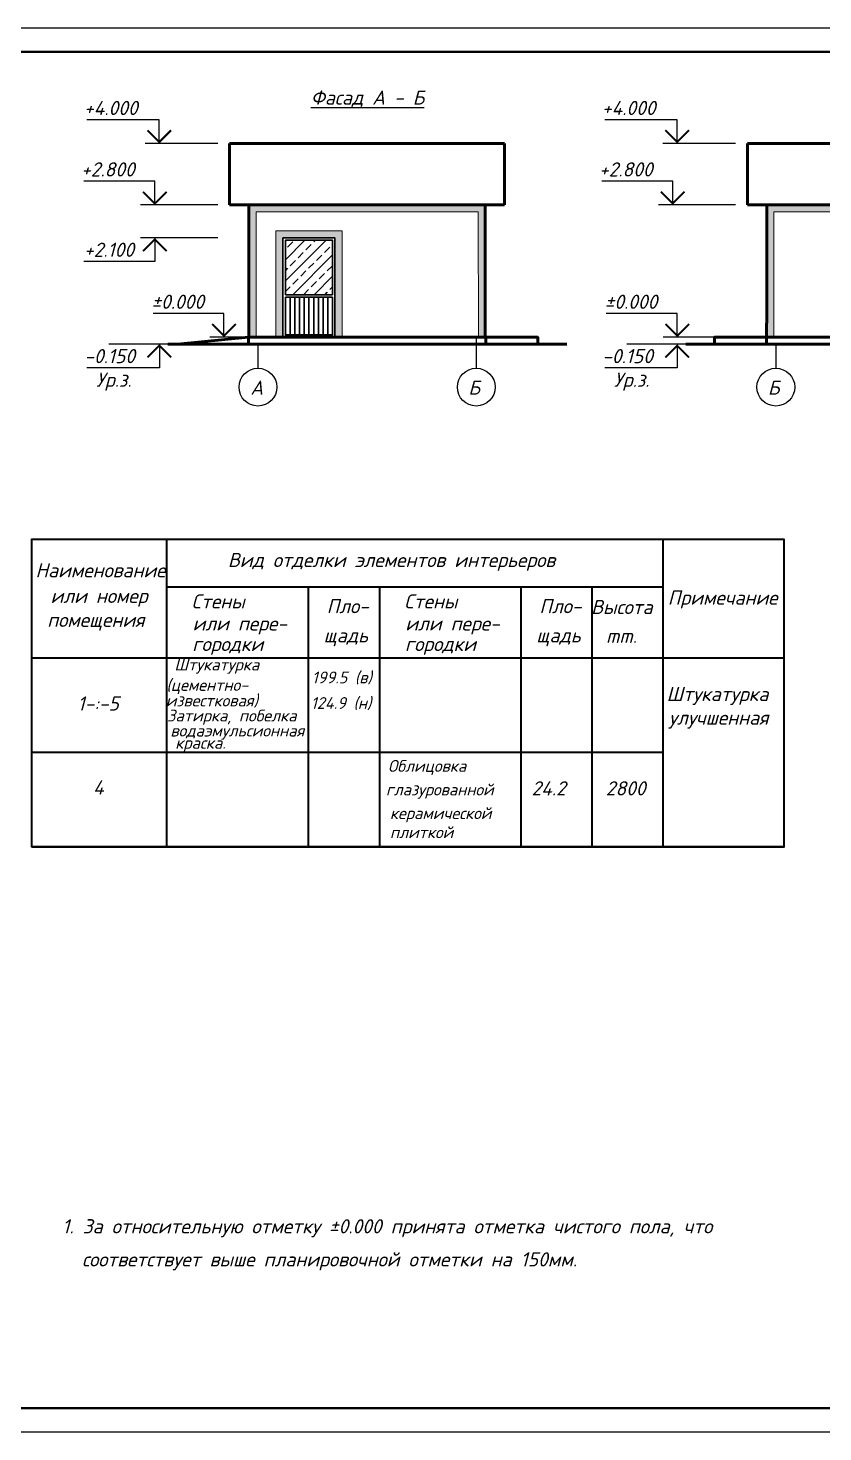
# Model space of a CAD drawing. Extents: x 108150 to 142535, y -18867 to -9422.
# Drawn here: x 134837.9 to 135006.1, y -16848.3 to -16551.3 of the extents above; entities that cross this region are included whole.
import ezdxf
from ezdxf.enums import TextEntityAlignment as Align

# ---------------------------------------------------------------- set-up
doc = ezdxf.new("R2010")
doc.units = 0
doc.header["$MEASUREMENT"] = 0
doc.layers.add('Размер', color=8, linetype='Continuous', lineweight=30)
doc.styles.add('ГОСТ -3', font='isocpeui.ttf', dxfattribs={"height": 3})

msp = doc.modelspace()

# ---------------------------------------------------------------- hatches: boundary and pattern name
at = {"lineweight": 30}
h = msp.add_hatch(dxfattribs=at)
h.set_pattern_fill('ANSI33', scale=0.5, style=0)
h.set_pattern_definition([(45, (142929.541, -7943.514), (-2.245064, 2.245064), []), (45, (142931.786, -7943.514), (-2.245064, 2.245064), [1.5875, -0.79375])])
h.paths.add_polyline_path([(134892.3419, -16607.7356), (134902.3369, -16607.7356), (134902.3369, -16596.2356), (134892.3419, -16596.2356)])
at = {"layer": 'Размер', "linetype": 'Continuous', "lineweight": 0}
h = msp.add_hatch(color=5, dxfattribs=at)
h.dxf.hatch_style = 1
h.paths.add_polyline_path([(134934.6369, -16588.7356), (134884.6369, -16588.7356), (134884.6369, -16616.7356), (134886.1369, -16616.7356), (134886.1369, -16590.2356), (134933.1422, -16590.2356), (134933.2369, -16616.7356), (134934.6369, -16616.7356)])
h = msp.add_hatch(color=5, dxfattribs=at)
h.dxf.hatch_style = 1
h.paths.add_polyline_path([(135044.2103, -16588.7356), (134994.2103, -16588.7356), (134994.2103, -16616.7356), (134995.7103, -16616.7356), (134995.7103, -16590.2356), (135042.7156, -16590.2356), (135042.8103, -16616.7356), (135044.2103, -16616.7356)])
h = msp.add_hatch(color=5, dxfattribs=at)
h.dxf.hatch_style = 1
h.paths.add_polyline_path([(134904.3369, -16594.2356), (134890.3369, -16594.2356), (134890.3369, -16616.7356), (134891.8369, -16616.7356), (134891.8369, -16595.7356), (134902.8369, -16595.7356), (134902.8369, -16616.7356), (134904.3369, -16616.7356)])

# ---------------------------------------------------------------- linework, layer by layer
at = {"color": 7, "lineweight": 25}
for p, q in [((134878.0369, -16575.7356, -754.4947), (134862.6616, -16575.7356, -754.4947)), ((134987.6103, -16575.7356, -754.4947), (134972.235, -16575.7356, -754.4947)), ((134878.0369, -16588.7356, -754.4947), (134861.7246, -16588.7356, -754.4947)), ((134987.6103, -16588.7356, -754.4947), (134971.298, -16588.7356, -754.4947)), ((134878.0369, -16595.7356, -754.4947), (134861.7246, -16595.7356, -754.4947)), ((134892.6708, -16616.7356, -754.4947), (134876.3585, -16616.7356, -754.4947)), ((134988.568, -16616.7356, -754.4947), (134972.2557, -16616.7356, -754.4947)), ((134875.4369, -16618.2356, -754.4947), (134855.0221, -16618.2356, -754.4947)), ((134875.4369, -16618.2356, -754.4947), (134855.0221, -16618.2356, -754.4947)), ((134985.0103, -16618.2356, -754.4947), (134964.5955, -16618.2356, -754.4947))]:
    msp.add_line(p, q, dxfattribs=at)
at = {"color": 7, "lineweight": 50}
for p, q in [((134938.7369, -16575.7356, -754.4947), (134880.5369, -16575.7356, -754.4947)), ((134880.5369, -16588.7356, -754.4947), (134880.5369, -16575.7356, -754.4947)), ((134938.7369, -16575.7356, -754.4947), (134938.7369, -16588.7356, -754.4947)), ((135048.3103, -16575.7356, -754.4947), (134990.1103, -16575.7356, -754.4947)), ((134990.1103, -16588.7356, -754.4947), (134990.1103, -16575.7356, -754.4947)), ((134880.5369, -16588.7356, -754.4947), (134880.5369, -16585.7356, -754.4947)), ((134990.1103, -16588.7356, -754.4947), (134990.1103, -16585.7356, -754.4947)), ((134880.5369, -16588.7356, -754.4947), (134938.7369, -16588.7356, -754.4947)), ((134884.6369, -16616.7356, -754.4947), (134884.6369, -16588.7356, -754.4947)), ((134934.6369, -16616.7356, -754.4947), (134934.6369, -16588.7356, -754.4947)), ((134990.1103, -16588.7356, -754.4947), (135048.3103, -16588.7356, -754.4947)), ((134994.2103, -16613.7356, -754.4947), (134994.2103, -16588.7356, -754.4947)), ((134994.1103, -16613.7356, -754.4947), (134994.1103, -16618.2356, -754.4947)), ((134994.1103, -16613.7356, -754.4947), (134994.2103, -16613.7356, -754.4947)), ((134934.7369, -16616.7356, -754.4947), (134884.5369, -16616.7356, -754.4947)), ((134994.1103, -16616.7356, -754.4947), (135044.3103, -16616.7356, -754.4947)), ((134867.4868, -16618.2356, -754.4947), (134951.8664, -16618.2356, -754.4947)), ((134977.0602, -16618.2356, -754.4947), (135059.3919, -16618.2356, -754.4947))]:
    msp.add_line(p, q, dxfattribs=at)
at = {"color": 7, "lineweight": 25, "ltscale": 0.1}
for p, q in [((134892.4369, -16588.7356, -754.4947), (134888.3369, -16588.7356, -754.4947)), ((135002.0103, -16588.7356, -754.4947), (134997.9103, -16588.7356, -754.4947)), ((134932.7369, -16616.7356, -754.4947), (134932.7369, -16623.2951, -754.4947)), ((134886.5369, -16618.2356, -754.4947), (134886.5369, -16623.2951, -754.4947)), ((134996.1103, -16618.2356, -754.4947), (134996.1103, -16623.2951, -754.4947))]:
    msp.add_line(p, q, dxfattribs=at)
at = {"color": 7, "lineweight": 30}
for p, q in [((134902.3369, -16607.7356, -754.4947), (134892.3419, -16607.7356, -754.4947)), ((134902.3369, -16608.2356, -754.4947), (134892.3419, -16608.2356, -754.4947)), ((134893.3369, -16608.2356, -754.4947), (134893.3369, -16616.2356, -754.4947)), ((134894.3369, -16608.2356, -754.4947), (134894.3369, -16616.2356, -754.4947)), ((134895.3369, -16608.2356, -754.4947), (134895.3369, -16616.2356, -754.4947)), ((134896.3369, -16608.2356, -754.4947), (134896.3369, -16616.2356, -754.4947)), ((134897.3369, -16608.2356, -754.4947), (134897.3369, -16616.2356, -754.4947)), ((134898.3369, -16608.2356, -754.4947), (134898.3369, -16616.2356, -754.4947)), ((134899.3369, -16608.2356, -754.4947), (134899.3369, -16616.2356, -754.4947)), ((134900.3369, -16608.2356, -754.4947), (134900.3369, -16616.2356, -754.4947)), ((134901.3369, -16608.2356, -754.4947), (134901.3369, -16616.2356, -754.4947)), ((134902.3369, -16608.2356, -754.4947), (134902.3369, -16616.2356, -754.4947))]:
    msp.add_line(p, q, dxfattribs=at)
at = {"color": 7, "linetype": 'Continuous', "lineweight": 25}
for p, q in [((134838.658, -16659.5651, -754.4947), (134997.9046, -16659.5651, -754.4947)), ((134838.658, -16659.5651, -754.4947), (134838.658, -16724.5651, -754.4947)), ((134997.9046, -16659.5651, -754.4947), (134997.9046, -16724.5651, -754.4947))]:
    msp.add_line(p, q, dxfattribs=at)
at = {"color": 7, "lineweight": 35}
for p, q in [((134867.1719, -16659.5651, -754.4947), (134867.1719, -16724.5651, -754.4947)), ((134972.1719, -16659.6213, -754.4947), (134972.1719, -16724.5651, -754.4947)), ((134867.1719, -16669.5651, -754.4947), (134972.1719, -16669.5651, -754.4947)), ((134867.1719, -16669.5651, -754.4947), (134867.1719, -16724.5651, -754.4947)), ((134867.1719, -16669.5651, -754.4947), (134867.1719, -16724.5651, -754.4947)), ((134897.1719, -16669.5651, -754.4947), (134897.1719, -16724.5651, -754.4947)), ((134912.2448, -16669.3708, -754.4947), (134912.2448, -16724.5651, -754.4947)), ((134942.1719, -16669.5651, -754.4947), (134942.1719, -16724.5651, -754.4947)), ((134957.1719, -16669.5651, -754.4947), (134957.1719, -16724.5651, -754.4947)), ((134972.1719, -16669.5651, -754.4947), (134972.1719, -16724.5651, -754.4947)), ((134972.1719, -16669.6213, -754.4947), (134972.1719, -16724.5651, -754.4947)), ((134838.658, -16684.5651, -754.4947), (134997.9046, -16684.5651, -754.4947)), ((134972.1719, -16704.5651, -754.4947), (134838.658, -16704.5651, -754.4947)), ((134997.9046, -16724.5651, -754.4947), (134838.658, -16724.5651, -754.4947))]:
    msp.add_line(p, q, dxfattribs=at)
at = {"color": 0, "lineweight": -3, "elevation": -754.4947}
msp.add_lwpolyline([(134571.3475, -16848.334), (135201.3475, -16848.334), (135201.3475, -16551.334), (134571.3475, -16551.334)], close=True, dxfattribs=at)
at = {"color": 7, "lineweight": 40, "elevation": -754.4947}
msp.add_lwpolyline([(134591.3475, -16843.334), (135196.3475, -16843.334), (135196.3475, -16556.334), (134591.3475, -16556.334)], close=True, dxfattribs=at)
at = {"color": 7, "lineweight": 25, "elevation": -754.4947}
for points in [[(134865.6616, -16575.7356), (134865.6616, -16570.7356), (134850.3411, -16570.7356)], [(134975.235, -16575.7356), (134975.235, -16570.7356), (134959.9145, -16570.7356)], [(134864.7246, -16588.7356), (134864.7246, -16583.7356), (134849.7133, -16583.7356)], [(134974.298, -16588.7356), (134974.298, -16583.7356), (134959.2867, -16583.7356)], [(134864.7246, -16595.7356), (134864.7246, -16600.7356), (134849.7133, -16600.7356)], [(134879.3585, -16616.7356), (134879.3585, -16611.7356), (134864.3471, -16611.7356)], [(134975.2557, -16616.7356), (134975.2557, -16611.7356), (134960.2443, -16611.7356)], [(134865.6823, -16618.2356), (134865.6823, -16623.2356), (134850.3618, -16623.2356)], [(134975.2557, -16618.2356), (134975.2557, -16623.2356), (134959.9352, -16623.2356)]]:
    msp.add_lwpolyline(points, dxfattribs=at)
at = {"color": 7, "lineweight": 25, "const_width": 0.4, "elevation": -754.4947}
for points in [[(134868.1616, -16572.9528), (134865.6616, -16575.4528), (134863.1616, -16572.9528)], [(134977.735, -16572.9528), (134975.235, -16575.4528), (134972.735, -16572.9528)], [(134867.2246, -16585.9528), (134864.7246, -16588.4528), (134862.2246, -16585.9528)], [(134976.798, -16585.9528), (134974.298, -16588.4528), (134971.798, -16585.9528)], [(134867.2246, -16598.5184), (134864.7246, -16596.0184), (134862.2246, -16598.5184)], [(134881.8585, -16613.9528), (134879.3585, -16616.4528), (134876.8585, -16613.9528)], [(134977.7557, -16613.9528), (134975.2557, -16616.4528), (134972.7557, -16613.9528)], [(134868.1823, -16621.0184), (134865.6823, -16618.5184), (134863.1823, -16621.0184)], [(134977.7557, -16621.0184), (134975.2557, -16618.5184), (134972.7557, -16621.0184)]]:
    msp.add_lwpolyline(points, dxfattribs=at)
at = {"color": 5, "linetype": 'Continuous', "lineweight": 0, "elevation": -754.4947}
for points in [[(134886.1369, -16616.7356), (134886.1369, -16590.2356), (134933.1422, -16590.2356), (134933.2369, -16616.7409)], [(134995.7103, -16616.7356), (134995.7103, -16590.2356), (135042.7156, -16590.2356), (135042.8103, -16616.7409)], [(134890.3369, -16616.7356), (134890.3369, -16594.2356), (134904.3369, -16594.2356), (134904.3369, -16616.7356)]]:
    msp.add_lwpolyline(points, dxfattribs=at)
at = {"color": 7, "lineweight": 30, "elevation": -754.4947}
msp.add_lwpolyline([(134902.8369, -16616.7356), (134891.8369, -16616.7356), (134891.8369, -16595.7356), (134902.8369, -16595.7356)], close=True, dxfattribs=at)
for points in [[(134902.3369, -16607.7356), (134902.3369, -16596.2356), (134892.3419, -16596.2356), (134892.3419, -16607.7356)], [(134892.3419, -16608.2356), (134892.3419, -16616.2356), (134902.3369, -16616.2356), (134902.3369, -16608.2356)]]:
    msp.add_lwpolyline(points, dxfattribs=at)
at = {"color": 7, "lineweight": 50, "elevation": -754.4947}
for points in [[(134869.5369, -16618.2356), (134884.5369, -16618.2356), (134884.5369, -16616.7356), (134869.5369, -16618.2356)], [(134934.7369, -16618.2356), (134945.7369, -16618.2356), (134945.7369, -16616.7356), (134934.7369, -16616.7356)], [(134994.1103, -16618.2356), (134983.1103, -16618.2356), (134983.1103, -16616.7356), (134994.1103, -16616.7356)]]:
    msp.add_lwpolyline(points, close=True, dxfattribs=at)
at = {"color": 7, "lineweight": 35, "elevation": -754.4947}
msp.add_lwpolyline([(134838.658, -16724.5651), (134997.9046, -16724.5651), (134997.9046, -16659.5651), (134838.658, -16659.5651)], close=True, dxfattribs=at)
at = {"color": 7, "lineweight": 25, "ltscale": 0.1}
for centre in [(134886.5369, -16627.2951, -754.4947), (134932.7369, -16627.2951, -754.4947), (134996.1103, -16627.2951, -754.4947)]:
    msp.add_circle(centre, 4, dxfattribs=at)

# ---------------------------------------------------------------- texts
at = {"color": 7, "style": 'ГОСТ -3'}
msp.add_text('%%UФасад А - Б', height=3, dxfattribs=at).set_placement((134897.7267, -16567.5338, -754.4947))
at = {"color": 7, "lineweight": 25, "style": 'ГОСТ -3'}
for s, p in [('+4.000', (134849.7434, -16569.7356, -754.4947)), ('+4.000', (134959.3168, -16569.7356, -754.4947)), ('+2.800', (134849.1155, -16582.7356, -754.4947)), ('+2.800', (134958.689, -16582.7356, -754.4947)), ('+2.100', (134849.7383, -16599.7356, -754.4947)), ('%%P0.000', (134863.9903, -16610.7356, -754.4947)), ('%%P0.000', (134959.8875, -16610.7356, -754.4947)), ('-0.150', (134849.8027, -16622.2356, -754.4947)), ('-0.150', (134959.3762, -16622.2356, -754.4947))]:
    msp.add_text(s, height=3, dxfattribs=at).set_placement(p)
for p in [(134852.3104, -16624.2356, -754.4947), (134961.8838, -16624.2356, -754.4947)]:
    msp.add_text('Ур.з.', height=3, dxfattribs=at).set_placement(p, align=Align.TOP_LEFT)
at = {"color": 7, "linetype": 'Continuous', "lineweight": 25, "style": 'ГОСТ -3'}
for s, p in [('А', (134884.9284, -16628.9165, -754.4947)), ('Б', (134931.0421, -16628.9165, -752.4947)), ('Б', (134994.4155, -16628.9165, -754.4947)), ('Наименование', (134839.4761, -16667.5368, -754.4947)), ('Вид отделки элементов интерьеров', (134880.1781, -16665.3629, -754.4947)), ('Примечание', (134973.2478, -16673.3229, -754.4947)), ('или номер', (134842.6537, -16672.9567, -754.4947)), ('Стены ', (134872.4991, -16674.1198, -754.4947)), ('Пло-', (134901.0776, -16675.1362, -754.4947)), ('Стены ', (134917.4991, -16674.1198, -754.4947)), ('Пло-', (134946.0776, -16675.1362, -754.4947)), ('Высота', (134957.0344, -16675.3145, -754.4947)), ('помещения', (134841.9526, -16678.028, -754.4947)), ('или пере-', (134872.7026, -16678.7949, -754.4947)), ('щадь', (134900.4329, -16681.3045, -754.4947)), ('или пере-', (134917.7026, -16678.7949, -754.4947)), ('щадь', (134945.4329, -16681.3045, -754.4947)), ('mm.', (134960.1863, -16681.4192, -754.4947)), ('городки', (134872.6412, -16683.1339, -754.4947)), ('городки', (134917.6412, -16683.1339, -754.4947)), ('Штукатурка', (134972.9994, -16693.7173, -754.4947)), ('1-:-5', (134848.3688, -16695.7259, -754.4947)), ('улучшенная', (134973.4745, -16698.7173, -754.4947)), ('4', (134851.658, -16713.4938, -754.4947)), ('24.2', (134944.415, -16713.6792, -754.4947)), ('2800', (134960.1262, -16713.6792, -754.4947))]:
    msp.add_text(s, height=3, dxfattribs=at).set_placement(p)
at = {"color": 7, "lineweight": 30, "style": 'ГОСТ -3'}
for s, p in [('Штукатурка', (134868.8565, -16687.2449, -754.4947)), ('199.5 (в)', (134897.9547, -16689.9599, -754.4947)), ('(цементно-', (134867.1719, -16691.5558, -754.4947)), ('известковая)', (134867.0346, -16694.8489, -754.4947)), ('124.9 (н)', (134897.7363, -16695.3708, -754.4947)), ('Затирка, побелка', (134867.3228, -16698.0333, -754.4947)), ('водаэмульсионная', (134868.0035, -16701.2096, -754.4947)), ('краска.', (134869.0351, -16703.7913, -754.4947)), ('Облицовка', (134914.0498, -16708.6792, -754.4947)), ('глазурованной ', (134913.6207, -16713.6792, -754.4947)), ('керамической ', (134914.4613, -16718.6792, -754.4947)), ('плиткой', (134914.4613, -16722.7207, -754.4947))]:
    msp.add_text(s, height=2.5, dxfattribs=at).set_placement(p)
at = {"color": 0, "lineweight": -3, "ltscale": 100, "style": 'ГОСТ -3'}
for s, p in [('1. За относительную отметку %%P0.000 принята отметка чистого пола, что', (134845.1535, -16806.3272, -754.4947)), ('соответствует выше планировочной отметки на 150мм.', (134849.3364, -16813.3272, -754.4947))]:
    msp.add_text(s, height=3, dxfattribs=at).set_placement(p)

doc.saveas('drawing.dxf')
